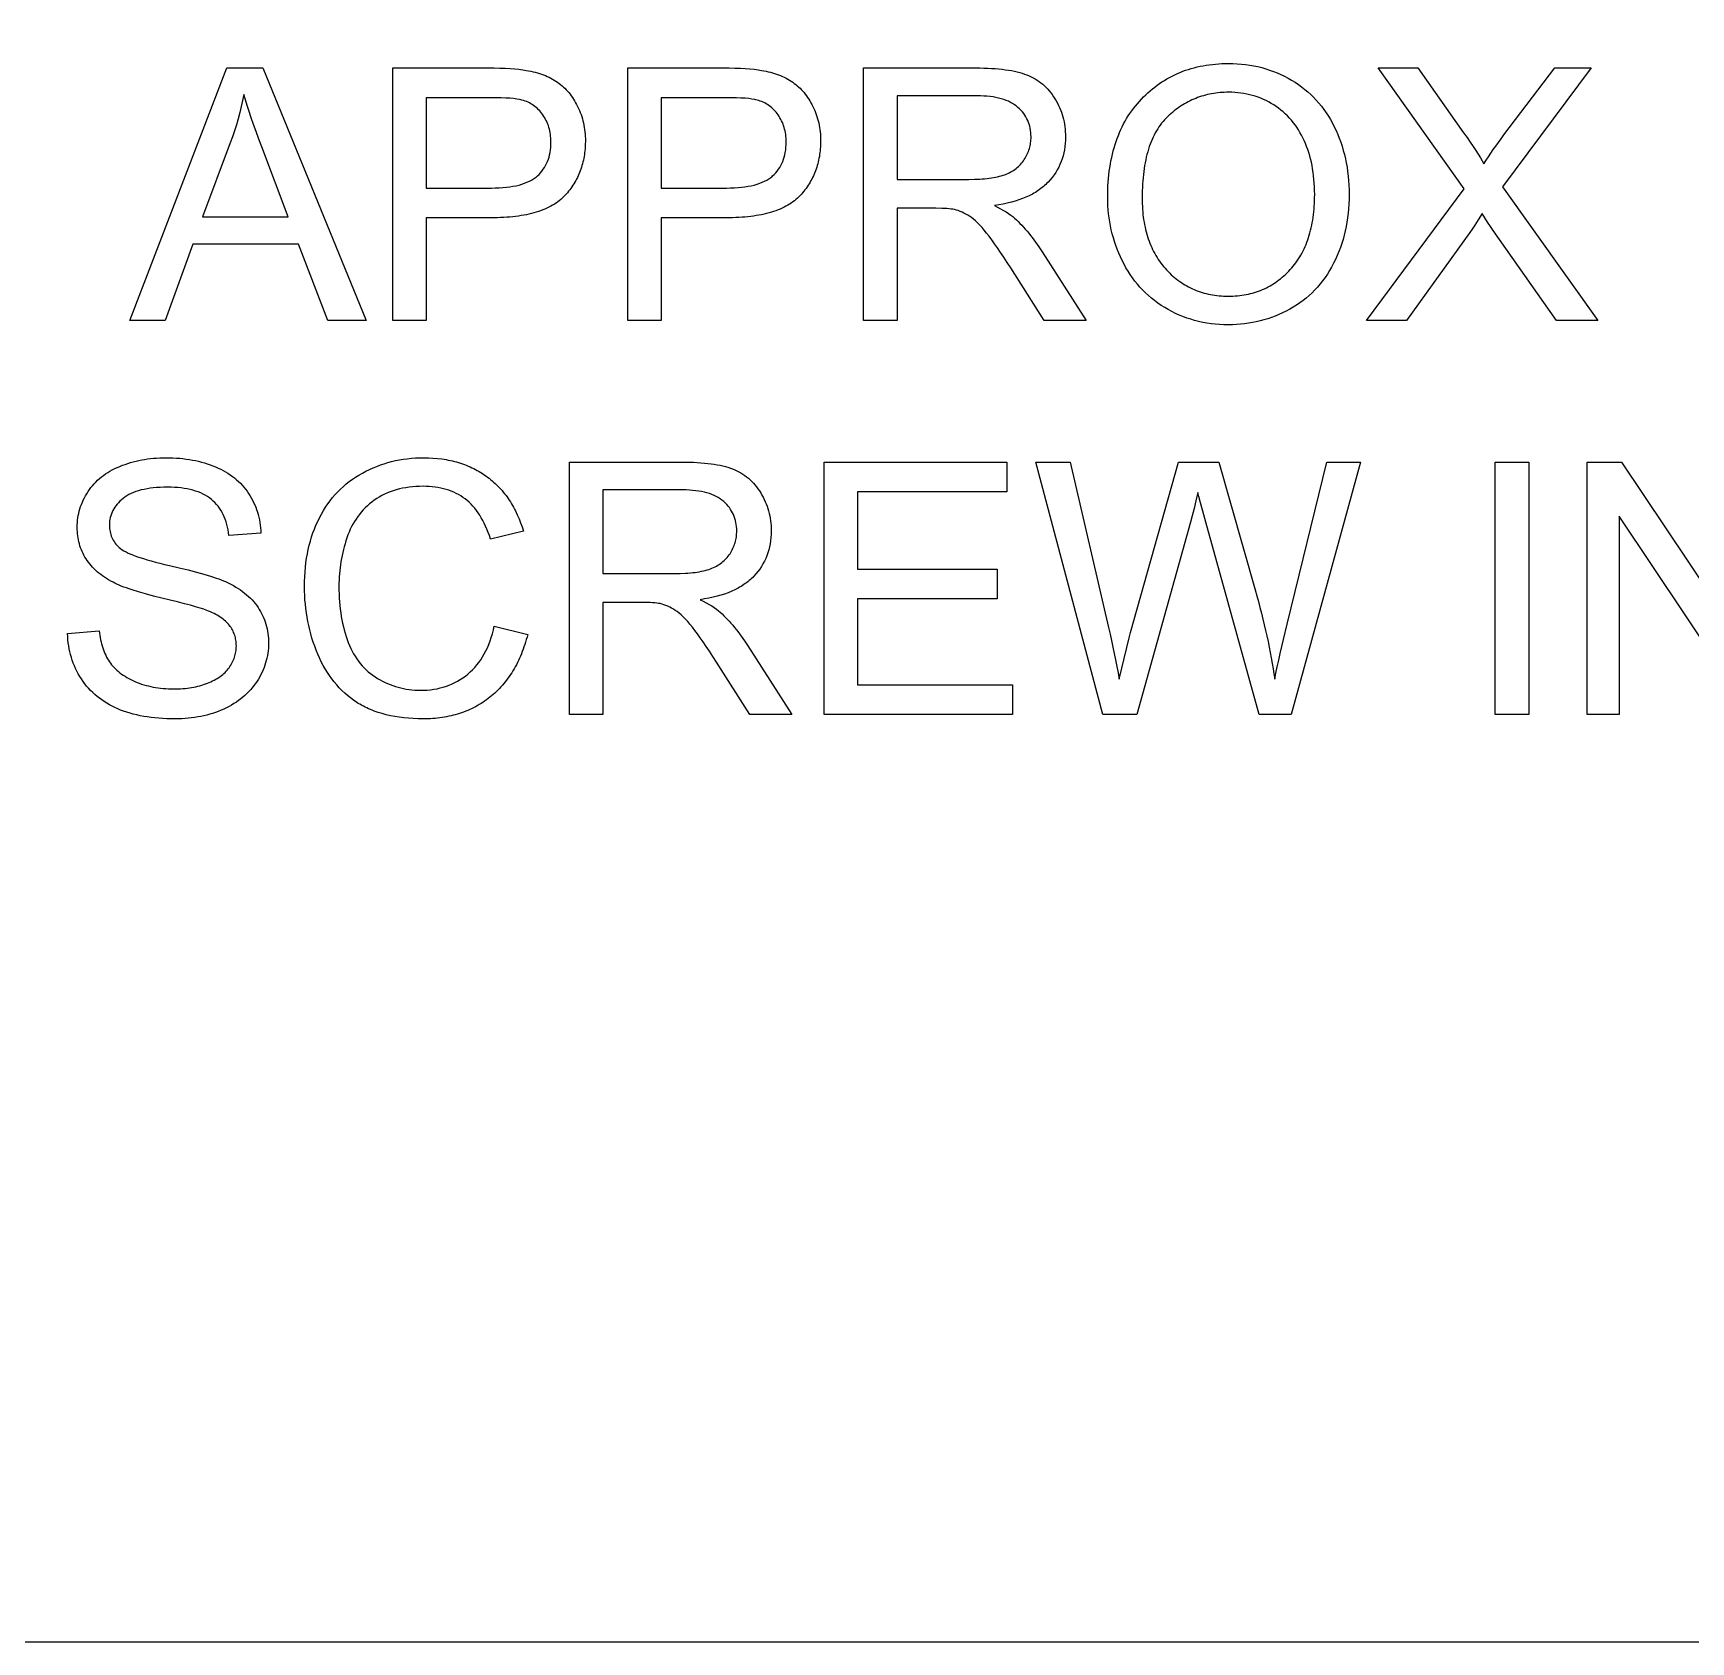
# Model space of a CAD drawing. Extents: x 0 to 4891, y -5350 to 5.
# Drawn here: x 660 to 1268, y -5350 to -4759 of the extents above; entities that cross this region are included whole.
import ezdxf

# ---------------------------------------------------------------- set-up
doc = ezdxf.new("R2010")
doc.units = 0
doc.layers.add('Default_Layer', color=1, linetype='CONTINUOUS')

msp = doc.modelspace()

# ---------------------------------------------------------------- linework, layer by layer
at = {"layer": 'Default_Layer'}
for points in [[(0, -5350.08), (3813.58, -5350.08), (3813.58, -3124.06), (0, -3124.06), (0, -5350.08)], [(695.16, -4864.93), (730.77, -4772.22), (743.98, -4772.22), (781.93, -4864.93), (767.95, -4864.93), (757.14, -4836.86), (718.37, -4836.86), (708.19, -4864.93), (695.16, -4864.93)], [(791.73, -4864.93), (791.73, -4772.22), (826.7, -4772.22), (828.94, -4772.24), (831.04, -4772.28), (833.01, -4772.35), (834.84, -4772.45), (836.54, -4772.57), (838.1, -4772.72), (839.52, -4772.9), (840.8, -4773.11), (841.65, -4773.26), (842.48, -4773.43), (843.29, -4773.61), (844.08, -4773.81), (844.86, -4774.02), (845.61, -4774.26), (846.36, -4774.5), (847.08, -4774.77), (847.79, -4775.05), (848.48, -4775.35), (849.15, -4775.66), (849.8, -4775.99), (850.44, -4776.34), (851.06, -4776.7), (851.66, -4777.08), (852.25, -4777.47), (852.82, -4777.88), (853.37, -4778.3), (853.92, -4778.75), (854.44, -4779.22), (854.96, -4779.7), (855.45, -4780.21), (855.94, -4780.74), (856.41, -4781.28), (856.86, -4781.85), (857.3, -4782.44), (857.73, -4783.05), (858.14, -4783.67), (858.54, -4784.32), (858.92, -4784.99), (859.29, -4785.68), (859.65, -4786.39), (859.99, -4787.11), (860.32, -4787.85), (860.62, -4788.59), (860.89, -4789.34), (861.15, -4790.1), (861.38, -4790.87), (861.59, -4791.64), (861.78, -4792.43), (861.95, -4793.22), (862.09, -4794.03), (862.22, -4794.84), (862.32, -4795.66), (862.39, -4796.49), (862.45, -4797.33), (862.48, -4798.18), (862.49, -4799.04), (862.46, -4800.5), (862.43, -4801.22), (862.38, -4801.94), (862.31, -4802.65), (862.23, -4803.35), (862.13, -4804.04), (862.02, -4804.73), (861.9, -4805.4), (861.76, -4806.08), (861.6, -4806.74), (861.44, -4807.4), (861.25, -4808.05), (861.05, -4808.7), (860.84, -4809.33), (860.61, -4809.96), (860.37, -4810.59), (860.11, -4811.2), (859.84, -4811.81), (859.55, -4812.41), (859.25, -4813.01), (858.94, -4813.59), (858.61, -4814.18), (858.26, -4814.75), (857.9, -4815.32), (857.53, -4815.87), (857.14, -4816.43), (856.73, -4816.97), (856.31, -4817.51), (855.88, -4818.04), (855.43, -4818.57), (854.97, -4819.08), (854.49, -4819.59), (853.98, -4820.07), (853.45, -4820.54), (852.9, -4821), (852.32, -4821.43), (851.72, -4821.86), (851.1, -4822.26), (850.45, -4822.65), (849.78, -4823.03), (849.08, -4823.39), (848.36, -4823.73), (847.62, -4824.06), (846.85, -4824.37), (846.06, -4824.66), (845.25, -4824.94), (844.41, -4825.2), (843.55, -4825.45), (842.66, -4825.68), (841.75, -4825.9), (840.82, -4826.1), (839.86, -4826.28), (838.88, -4826.45), (837.88, -4826.6), (836.85, -4826.73), (835.8, -4826.85), (834.72, -4826.96), (833.63, -4827.04), (832.5, -4827.12), (831.36, -4827.17), (830.19, -4827.21), (828.99, -4827.23), (827.78, -4827.24), (804, -4827.24), (804, -4864.93), (791.73, -4864.93)], [(878.11, -4864.93), (878.11, -4772.22), (913.09, -4772.22), (915.33, -4772.24), (917.43, -4772.28), (919.4, -4772.35), (921.23, -4772.45), (922.92, -4772.57), (924.48, -4772.72), (925.9, -4772.9), (927.19, -4773.11), (928.03, -4773.26), (928.86, -4773.43), (929.67, -4773.61), (930.47, -4773.81), (931.24, -4774.02), (932, -4774.26), (932.74, -4774.5), (933.47, -4774.77), (934.17, -4775.05), (934.86, -4775.35), (935.53, -4775.66), (936.19, -4775.99), (936.83, -4776.34), (937.45, -4776.7), (938.05, -4777.08), (938.64, -4777.47), (939.21, -4777.88), (939.76, -4778.3), (940.3, -4778.75), (940.83, -4779.22), (941.34, -4779.7), (941.84, -4780.21), (942.32, -4780.74), (942.79, -4781.28), (943.25, -4781.85), (943.69, -4782.44), (944.12, -4783.05), (944.53, -4783.67), (944.93, -4784.32), (945.31, -4784.99), (945.68, -4785.68), (946.03, -4786.39), (946.38, -4787.11), (946.7, -4787.85), (947, -4788.59), (947.28, -4789.34), (947.54, -4790.1), (947.77, -4790.87), (947.98, -4791.64), (948.17, -4792.43), (948.34, -4793.22), (948.48, -4794.03), (948.6, -4794.84), (948.7, -4795.66), (948.78, -4796.49), (948.84, -4797.33), (948.87, -4798.18), (948.88, -4799.04), (948.85, -4800.5), (948.81, -4801.22), (948.76, -4801.94), (948.7, -4802.65), (948.62, -4803.35), (948.52, -4804.04), (948.41, -4804.73), (948.28, -4805.4), (948.15, -4806.08), (947.99, -4806.74), (947.82, -4807.4), (947.64, -4808.05), (947.44, -4808.7), (947.23, -4809.33), (947, -4809.96), (946.76, -4810.59), (946.5, -4811.2), (946.23, -4811.81), (945.94, -4812.41), (945.64, -4813.01), (945.32, -4813.59), (944.99, -4814.18), (944.65, -4814.75), (944.29, -4815.32), (943.91, -4815.87), (943.52, -4816.43), (943.12, -4816.97), (942.7, -4817.51), (942.27, -4818.04), (941.82, -4818.57), (941.35, -4819.08), (940.87, -4819.59), (940.37, -4820.07), (939.84, -4820.54), (939.28, -4821), (938.71, -4821.43), (938.11, -4821.86), (937.48, -4822.26), (936.83, -4822.65), (936.16, -4823.03), (935.47, -4823.39), (934.75, -4823.73), (934, -4824.06), (933.24, -4824.37), (932.45, -4824.66), (931.63, -4824.94), (930.79, -4825.2), (929.93, -4825.45), (929.05, -4825.68), (928.14, -4825.9), (927.2, -4826.1), (926.25, -4826.28), (925.27, -4826.45), (924.26, -4826.6), (923.24, -4826.73), (922.18, -4826.85), (921.11, -4826.96), (920.01, -4827.04), (918.89, -4827.12), (917.74, -4827.17), (916.57, -4827.21), (915.38, -4827.23), (914.16, -4827.24), (890.38, -4827.24), (890.38, -4864.93), (878.11, -4864.93)], [(964.69, -4864.93), (964.69, -4772.22), (1005.8, -4772.22), (1007.32, -4772.23), (1008.8, -4772.26), (1010.24, -4772.31), (1011.62, -4772.38), (1012.96, -4772.47), (1014.26, -4772.58), (1015.5, -4772.71), (1016.71, -4772.86), (1017.86, -4773.02), (1018.97, -4773.21), (1020.03, -4773.42), (1021.05, -4773.65), (1022.01, -4773.89), (1022.94, -4774.16), (1023.81, -4774.45), (1024.64, -4774.75), (1025.44, -4775.08), (1026.21, -4775.43), (1026.97, -4775.81), (1027.71, -4776.23), (1028.42, -4776.67), (1029.12, -4777.15), (1029.79, -4777.65), (1030.44, -4778.18), (1031.08, -4778.75), (1031.69, -4779.34), (1032.29, -4779.97), (1032.86, -4780.62), (1033.41, -4781.31), (1033.95, -4782.02), (1034.46, -4782.77), (1034.95, -4783.54), (1035.42, -4784.34), (1035.85, -4785.15), (1036.26, -4785.96), (1036.64, -4786.79), (1036.98, -4787.63), (1037.3, -4788.47), (1037.59, -4789.33), (1037.84, -4790.2), (1038.07, -4791.08), (1038.27, -4791.97), (1038.43, -4792.87), (1038.57, -4793.78), (1038.67, -4794.7), (1038.75, -4795.63), (1038.79, -4796.57), (1038.81, -4797.52), (1038.78, -4798.74), (1038.71, -4799.94), (1038.58, -4801.11), (1038.41, -4802.26), (1038.18, -4803.38), (1037.91, -4804.48), (1037.59, -4805.56), (1037.21, -4806.61), (1036.79, -4807.64), (1036.31, -4808.64), (1035.79, -4809.62), (1035.21, -4810.57), (1034.59, -4811.51), (1033.92, -4812.41), (1033.19, -4813.29), (1032.42, -4814.15), (1032.01, -4814.57), (1031.59, -4814.98), (1031.16, -4815.38), (1030.71, -4815.77), (1030.25, -4816.15), (1029.78, -4816.52), (1029.29, -4816.88), (1028.79, -4817.23), (1028.28, -4817.57), (1027.75, -4817.9), (1027.21, -4818.22), (1026.65, -4818.53), (1025.5, -4819.13), (1024.29, -4819.69), (1023.03, -4820.2), (1021.72, -4820.68), (1020.35, -4821.12), (1018.93, -4821.53), (1017.45, -4821.89), (1015.92, -4822.22), (1014.33, -4822.5), (1012.69, -4822.75), (1013.87, -4823.34), (1014.98, -4823.92), (1016.01, -4824.5), (1016.97, -4825.08), (1017.86, -4825.65), (1018.68, -4826.23), (1019.42, -4826.8), (1020.09, -4827.37), (1020.76, -4828), (1021.42, -4828.64), (1022.08, -4829.31), (1022.74, -4829.99), (1023.39, -4830.69), (1024.04, -4831.42), (1024.68, -4832.16), (1025.32, -4832.92), (1025.96, -4833.7), (1026.59, -4834.5), (1027.21, -4835.32), (1027.83, -4836.16), (1029.06, -4837.89), (1030.27, -4839.7), (1046.4, -4864.93), (1030.97, -4864.93), (1018.7, -4845.65), (1017.38, -4843.62), (1016.13, -4841.72), (1014.93, -4839.94), (1013.8, -4838.28), (1012.72, -4836.74), (1011.7, -4835.33), (1010.74, -4834.04), (1009.84, -4832.87), (1008.99, -4831.81), (1008.15, -4830.82), (1007.33, -4829.92), (1006.54, -4829.11), (1005.77, -4828.37), (1005.02, -4827.72), (1004.29, -4827.16), (1003.58, -4826.67), (1002.9, -4826.25), (1002.22, -4825.86), (1001.53, -4825.5), (1000.83, -4825.17), (1000.13, -4824.88), (999.43, -4824.62), (998.73, -4824.4), (998.02, -4824.21), (997.45, -4824.1), (996.81, -4824.01), (996.08, -4823.94), (995.27, -4823.88), (994.37, -4823.83), (993.39, -4823.79), (991.19, -4823.76), (976.96, -4823.76), (976.96, -4864.93), (964.69, -4864.93)], [(1054.3, -4819.78), (1054.31, -4818.35), (1054.35, -4816.93), (1054.41, -4815.54), (1054.5, -4814.17), (1054.6, -4812.81), (1054.74, -4811.48), (1054.89, -4810.16), (1055.08, -4808.87), (1055.28, -4807.59), (1055.51, -4806.34), (1055.77, -4805.1), (1056.04, -4803.88), (1056.35, -4802.69), (1056.67, -4801.51), (1057.03, -4800.35), (1057.4, -4799.21), (1057.8, -4798.09), (1058.22, -4796.99), (1058.67, -4795.91), (1059.14, -4794.85), (1059.64, -4793.81), (1060.16, -4792.79), (1060.7, -4791.79), (1061.27, -4790.81), (1061.87, -4789.85), (1062.48, -4788.91), (1063.13, -4787.99), (1063.79, -4787.08), (1064.48, -4786.2), (1065.2, -4785.34), (1065.93, -4784.49), (1066.7, -4783.67), (1067.48, -4782.86), (1068.27, -4782.08), (1069.08, -4781.33), (1069.91, -4780.6), (1070.75, -4779.9), (1071.6, -4779.22), (1072.46, -4778.57), (1073.34, -4777.94), (1074.24, -4777.34), (1075.15, -4776.77), (1076.07, -4776.22), (1077.01, -4775.69), (1077.96, -4775.19), (1078.92, -4774.72), (1079.9, -4774.27), (1080.89, -4773.85), (1081.9, -4773.46), (1082.92, -4773.09), (1083.96, -4772.74), (1085.01, -4772.42), (1086.07, -4772.13), (1087.15, -4771.86), (1088.24, -4771.61), (1089.34, -4771.4), (1090.46, -4771.21), (1091.6, -4771.04), (1092.75, -4770.9), (1093.91, -4770.78), (1095.08, -4770.69), (1096.27, -4770.63), (1097.48, -4770.59), (1098.7, -4770.58), (1100.29, -4770.6), (1101.87, -4770.68), (1103.42, -4770.8), (1104.96, -4770.96), (1106.47, -4771.18), (1107.97, -4771.44), (1109.44, -4771.75), (1110.9, -4772.11), (1112.34, -4772.52), (1113.76, -4772.98), (1115.15, -4773.48), (1116.53, -4774.03), (1117.89, -4774.63), (1119.23, -4775.28), (1120.54, -4775.97), (1121.84, -4776.71), (1123.11, -4777.5), (1124.34, -4778.32), (1125.53, -4779.19), (1126.69, -4780.09), (1127.8, -4781.02), (1128.88, -4782), (1129.92, -4783.01), (1130.92, -4784.07), (1131.88, -4785.16), (1132.8, -4786.28), (1133.68, -4787.45), (1134.53, -4788.65), (1135.34, -4789.9), (1136.1, -4791.18), (1136.83, -4792.5), (1137.53, -4793.85), (1138.18, -4795.23), (1138.8, -4796.63), (1139.37, -4798.06), (1139.9, -4799.51), (1140.39, -4800.98), (1140.84, -4802.48), (1141.24, -4803.99), (1141.6, -4805.54), (1141.92, -4807.1), (1142.2, -4808.69), (1142.43, -4810.3), (1142.62, -4811.93), (1142.77, -4813.59), (1142.88, -4815.27), (1142.94, -4816.98), (1142.96, -4818.71), (1142.94, -4820.46), (1142.88, -4822.18), (1142.76, -4823.89), (1142.61, -4825.57), (1142.41, -4827.23), (1142.16, -4828.86), (1141.87, -4830.48), (1141.54, -4832.06), (1141.16, -4833.63), (1140.74, -4835.17), (1140.27, -4836.69), (1139.76, -4838.19), (1139.21, -4839.66), (1138.61, -4841.11), (1137.96, -4842.54), (1137.27, -4843.94), (1136.54, -4845.31), (1135.78, -4846.64), (1134.97, -4847.92), (1134.13, -4849.17), (1133.25, -4850.37), (1132.34, -4851.53), (1131.38, -4852.65), (1130.4, -4853.72), (1129.37, -4854.76), (1128.31, -4855.75), (1127.2, -4856.7), (1126.07, -4857.61), (1124.89, -4858.48), (1123.68, -4859.3), (1122.43, -4860.08), (1121.15, -4860.82), (1119.84, -4861.51), (1118.51, -4862.16), (1117.18, -4862.76), (1115.83, -4863.31), (1114.46, -4863.82), (1113.09, -4864.29), (1111.7, -4864.71), (1110.3, -4865.09), (1108.89, -4865.43), (1107.46, -4865.71), (1106.02, -4865.96), (1104.57, -4866.16), (1103.1, -4866.31), (1101.63, -4866.43), (1100.14, -4866.49), (1098.63, -4866.51), (1097.01, -4866.49), (1095.4, -4866.42), (1093.82, -4866.29), (1092.26, -4866.12), (1090.72, -4865.9), (1089.21, -4865.63), (1087.71, -4865.3), (1086.24, -4864.93), (1084.79, -4864.51), (1083.36, -4864.04), (1081.95, -4863.53), (1080.56, -4862.96), (1079.2, -4862.34), (1077.85, -4861.67), (1076.53, -4860.96), (1075.23, -4860.19), (1073.96, -4859.38), (1072.73, -4858.54), (1071.54, -4857.66), (1070.39, -4856.74), (1069.28, -4855.79), (1068.21, -4854.8), (1067.17, -4853.77), (1066.17, -4852.71), (1065.22, -4851.62), (1064.3, -4850.48), (1063.42, -4849.31), (1062.58, -4848.11), (1061.78, -4846.87), (1061.02, -4845.59), (1060.3, -4844.28), (1059.61, -4842.93), (1058.97, -4841.55), (1058.37, -4840.17), (1057.81, -4838.78), (1057.29, -4837.38), (1056.81, -4835.96), (1056.38, -4834.54), (1055.98, -4833.11), (1055.63, -4831.67), (1055.32, -4830.22), (1055.05, -4828.76), (1054.82, -4827.29), (1054.63, -4825.8), (1054.49, -4824.31), (1054.38, -4822.81), (1054.32, -4821.3), (1054.3, -4819.78)], [(1149.35, -4864.93), (1185.21, -4816.62), (1153.59, -4772.22), (1168.2, -4772.22), (1185.02, -4796), (1186.28, -4797.8), (1187.45, -4799.49), (1188.53, -4801.07), (1189.51, -4802.55), (1190.39, -4803.92), (1191.18, -4805.18), (1191.88, -4806.34), (1192.48, -4807.39), (1193.27, -4806.11), (1194.1, -4804.83), (1194.97, -4803.53), (1195.86, -4802.22), (1196.8, -4800.89), (1197.77, -4799.55), (1198.78, -4798.19), (1199.82, -4796.82), (1218.47, -4772.22), (1231.82, -4772.22), (1199.25, -4815.92), (1234.35, -4864.93), (1219.17, -4864.93), (1195.83, -4831.86), (1194.84, -4830.4), (1193.84, -4828.89), (1192.82, -4827.31), (1191.79, -4825.66), (1190.35, -4827.99), (1189.13, -4829.93), (1188.13, -4831.47), (1187.36, -4832.62), (1164.09, -4864.93), (1149.35, -4864.93)], [(721.91, -4826.86), (753.34, -4826.86), (743.67, -4801.19), (742.59, -4798.33), (741.59, -4795.6), (740.67, -4793), (739.81, -4790.53), (739.02, -4788.19), (738.31, -4785.99), (737.66, -4783.91), (737.09, -4781.96), (736.62, -4784.19), (736.11, -4786.41), (735.56, -4788.63), (734.95, -4790.85), (734.31, -4793.06), (733.61, -4795.27), (732.88, -4797.47), (732.09, -4799.67), (721.91, -4826.86)], [(804, -4816.3), (827.97, -4816.3), (829.42, -4816.28), (830.83, -4816.23), (832.18, -4816.15), (833.48, -4816.03), (834.72, -4815.87), (835.91, -4815.68), (837.05, -4815.45), (838.13, -4815.2), (839.16, -4814.9), (840.13, -4814.57), (841.05, -4814.21), (841.92, -4813.81), (842.73, -4813.38), (843.49, -4812.91), (844.2, -4812.41), (844.53, -4812.15), (844.85, -4811.88), (845.46, -4811.31), (846.02, -4810.71), (846.55, -4810.09), (847.04, -4809.44), (847.48, -4808.76), (847.89, -4808.05), (848.27, -4807.31), (848.6, -4806.55), (848.89, -4805.75), (849.14, -4804.93), (849.36, -4804.08), (849.53, -4803.21), (849.67, -4802.3), (849.77, -4801.37), (849.83, -4800.41), (849.85, -4799.42), (849.83, -4798.7), (849.8, -4797.99), (849.74, -4797.3), (849.66, -4796.61), (849.56, -4795.95), (849.43, -4795.29), (849.28, -4794.65), (849.1, -4794.03), (848.91, -4793.41), (848.69, -4792.81), (848.44, -4792.22), (848.17, -4791.65), (847.88, -4791.09), (847.57, -4790.54), (847.23, -4790.01), (846.87, -4789.49), (846.5, -4788.98), (846.12, -4788.49), (845.72, -4788.02), (845.3, -4787.58), (844.87, -4787.16), (844.43, -4786.76), (843.97, -4786.38), (843.49, -4786.03), (843, -4785.69), (842.5, -4785.38), (841.98, -4785.09), (841.44, -4784.83), (840.89, -4784.58), (840.33, -4784.36), (839.75, -4784.16), (839.16, -4783.99), (838.75, -4783.89), (838.3, -4783.79), (837.28, -4783.63), (836.1, -4783.49), (834.75, -4783.37), (833.23, -4783.28), (831.56, -4783.22), (829.72, -4783.18), (827.71, -4783.16), (804, -4783.16), (804, -4816.3)], [(890.38, -4816.3), (914.35, -4816.3), (915.81, -4816.28), (917.22, -4816.23), (918.57, -4816.15), (919.86, -4816.03), (921.11, -4815.87), (922.3, -4815.68), (923.43, -4815.45), (924.52, -4815.2), (925.55, -4814.9), (926.52, -4814.57), (927.44, -4814.21), (928.31, -4813.81), (929.12, -4813.38), (929.88, -4812.91), (930.58, -4812.41), (930.92, -4812.15), (931.24, -4811.88), (931.84, -4811.31), (932.41, -4810.71), (932.93, -4810.09), (933.42, -4809.44), (933.87, -4808.76), (934.28, -4808.05), (934.65, -4807.31), (934.98, -4806.55), (935.28, -4805.75), (935.53, -4804.93), (935.74, -4804.08), (935.92, -4803.21), (936.06, -4802.3), (936.15, -4801.37), (936.21, -4800.41), (936.23, -4799.42), (936.22, -4798.7), (936.19, -4797.99), (936.13, -4797.3), (936.05, -4796.61), (935.94, -4795.95), (935.81, -4795.29), (935.66, -4794.65), (935.49, -4794.03), (935.29, -4793.41), (935.07, -4792.81), (934.83, -4792.22), (934.56, -4791.65), (934.27, -4791.09), (933.96, -4790.54), (933.62, -4790.01), (933.26, -4789.49), (932.89, -4788.98), (932.5, -4788.49), (932.1, -4788.02), (931.69, -4787.58), (931.26, -4787.16), (930.81, -4786.76), (930.35, -4786.38), (929.88, -4786.03), (929.39, -4785.69), (928.88, -4785.38), (928.36, -4785.09), (927.83, -4784.83), (927.28, -4784.58), (926.72, -4784.36), (926.14, -4784.16), (925.54, -4783.99), (925.14, -4783.89), (924.69, -4783.79), (923.67, -4783.63), (922.48, -4783.49), (921.13, -4783.37), (919.62, -4783.28), (917.94, -4783.22), (916.1, -4783.18), (914.1, -4783.16), (890.38, -4783.16), (890.38, -4816.3)], [(976.96, -4813.14), (1003.33, -4813.14), (1005.38, -4813.11), (1007.31, -4813.03), (1008.23, -4812.97), (1009.12, -4812.9), (1009.99, -4812.81), (1010.82, -4812.71), (1011.63, -4812.6), (1012.41, -4812.47), (1013.16, -4812.33), (1013.88, -4812.18), (1014.58, -4812.01), (1015.24, -4811.83), (1015.88, -4811.64), (1016.48, -4811.43), (1017.07, -4811.2), (1017.63, -4810.96), (1018.18, -4810.7), (1018.71, -4810.42), (1019.23, -4810.13), (1019.72, -4809.82), (1020.2, -4809.5), (1020.66, -4809.16), (1021.1, -4808.8), (1021.52, -4808.43), (1021.93, -4808.04), (1022.32, -4807.64), (1022.69, -4807.22), (1023.04, -4806.78), (1023.38, -4806.33), (1023.69, -4805.87), (1023.99, -4805.38), (1024.27, -4804.89), (1024.53, -4804.4), (1024.77, -4803.9), (1024.99, -4803.39), (1025.2, -4802.89), (1025.38, -4802.37), (1025.54, -4801.85), (1025.69, -4801.33), (1025.81, -4800.8), (1025.92, -4800.26), (1026.01, -4799.73), (1026.07, -4799.18), (1026.12, -4798.63), (1026.15, -4798.08), (1026.16, -4797.52), (1026.14, -4796.71), (1026.08, -4795.91), (1025.99, -4795.14), (1025.86, -4794.38), (1025.69, -4793.64), (1025.48, -4792.92), (1025.24, -4792.21), (1024.96, -4791.53), (1024.64, -4790.86), (1024.28, -4790.21), (1023.89, -4789.58), (1023.46, -4788.97), (1022.99, -4788.38), (1022.48, -4787.8), (1021.94, -4787.24), (1021.35, -4786.71), (1020.74, -4786.19), (1020.08, -4785.71), (1019.38, -4785.27), (1018.63, -4784.85), (1017.85, -4784.47), (1017.01, -4784.12), (1016.14, -4783.81), (1015.22, -4783.53), (1014.26, -4783.28), (1013.25, -4783.06), (1012.2, -4782.88), (1011.11, -4782.73), (1009.97, -4782.62), (1008.79, -4782.53), (1007.57, -4782.49), (1006.3, -4782.47), (976.96, -4782.47), (976.96, -4813.14)], [(1066.95, -4819.97), (1066.96, -4821.01), (1066.98, -4822.04), (1067.03, -4823.05), (1067.09, -4824.05), (1067.17, -4825.03), (1067.27, -4826.01), (1067.38, -4826.96), (1067.51, -4827.91), (1067.66, -4828.84), (1067.83, -4829.75), (1068.01, -4830.65), (1068.21, -4831.54), (1068.43, -4832.42), (1068.67, -4833.28), (1068.92, -4834.12), (1069.19, -4834.96), (1069.48, -4835.78), (1069.79, -4836.58), (1070.12, -4837.37), (1070.46, -4838.15), (1070.82, -4838.92), (1071.19, -4839.67), (1071.59, -4840.4), (1072, -4841.12), (1072.43, -4841.83), (1072.88, -4842.53), (1073.34, -4843.21), (1073.82, -4843.87), (1074.32, -4844.53), (1074.84, -4845.17), (1075.38, -4845.79), (1075.93, -4846.4), (1076.5, -4847), (1077.08, -4847.57), (1077.67, -4848.12), (1078.26, -4848.66), (1078.87, -4849.17), (1079.48, -4849.67), (1080.1, -4850.15), (1080.74, -4850.61), (1081.38, -4851.05), (1082.03, -4851.47), (1082.68, -4851.88), (1083.35, -4852.26), (1084.03, -4852.63), (1084.71, -4852.98), (1085.41, -4853.3), (1086.11, -4853.61), (1086.82, -4853.9), (1087.54, -4854.18), (1088.27, -4854.43), (1089.01, -4854.67), (1089.76, -4854.88), (1090.52, -4855.08), (1091.28, -4855.26), (1092.06, -4855.42), (1092.84, -4855.56), (1093.63, -4855.68), (1094.43, -4855.78), (1095.24, -4855.87), (1096.06, -4855.93), (1096.89, -4855.98), (1097.72, -4856.01), (1098.57, -4856.02), (1099.43, -4856.01), (1100.28, -4855.98), (1101.12, -4855.93), (1101.95, -4855.86), (1102.78, -4855.78), (1103.59, -4855.67), (1104.39, -4855.55), (1105.19, -4855.41), (1105.97, -4855.25), (1106.74, -4855.07), (1107.51, -4854.87), (1108.26, -4854.65), (1109.01, -4854.41), (1109.74, -4854.15), (1110.47, -4853.88), (1111.19, -4853.58), (1111.89, -4853.27), (1112.59, -4852.94), (1113.28, -4852.58), (1113.95, -4852.21), (1114.62, -4851.82), (1115.28, -4851.41), (1115.93, -4850.99), (1116.57, -4850.54), (1117.2, -4850.07), (1117.82, -4849.59), (1118.43, -4849.08), (1119.03, -4848.56), (1119.62, -4848.02), (1120.2, -4847.46), (1120.77, -4846.88), (1121.34, -4846.28), (1121.89, -4845.66), (1122.42, -4845.03), (1122.94, -4844.38), (1123.44, -4843.72), (1123.92, -4843.04), (1124.39, -4842.34), (1124.84, -4841.63), (1125.26, -4840.9), (1125.68, -4840.15), (1126.07, -4839.39), (1126.45, -4838.62), (1126.81, -4837.83), (1127.15, -4837.02), (1127.47, -4836.19), (1127.78, -4835.36), (1128.07, -4834.5), (1128.34, -4833.63), (1128.6, -4832.74), (1128.83, -4831.84), (1129.05, -4830.92), (1129.25, -4829.98), (1129.44, -4829.03), (1129.61, -4828.06), (1129.75, -4827.08), (1129.89, -4826.08), (1130, -4825.07), (1130.1, -4824.04), (1130.18, -4822.99), (1130.24, -4821.93), (1130.28, -4820.85), (1130.31, -4819.75), (1130.32, -4818.64), (1130.3, -4817.24), (1130.26, -4815.86), (1130.18, -4814.5), (1130.07, -4813.16), (1129.94, -4811.85), (1129.77, -4810.56), (1129.58, -4809.29), (1129.35, -4808.05), (1129.1, -4806.83), (1128.81, -4805.63), (1128.49, -4804.45), (1128.15, -4803.3), (1127.77, -4802.17), (1127.36, -4801.06), (1126.93, -4799.97), (1126.46, -4798.91), (1125.97, -4797.87), (1125.45, -4796.85), (1124.91, -4795.87), (1124.34, -4794.92), (1123.73, -4793.99), (1123.11, -4793.1), (1122.45, -4792.23), (1121.76, -4791.4), (1121.05, -4790.6), (1120.31, -4789.83), (1119.54, -4789.08), (1118.74, -4788.37), (1117.91, -4787.69), (1117.06, -4787.03), (1116.18, -4786.41), (1115.26, -4785.82), (1114.34, -4785.25), (1113.4, -4784.72), (1112.45, -4784.23), (1111.48, -4783.77), (1110.5, -4783.35), (1109.51, -4782.97), (1108.5, -4782.62), (1107.47, -4782.31), (1106.43, -4782.04), (1105.38, -4781.8), (1104.31, -4781.6), (1103.23, -4781.43), (1102.13, -4781.31), (1101.02, -4781.21), (1099.9, -4781.16), (1098.76, -4781.14), (1097.95, -4781.15), (1097.14, -4781.18), (1096.35, -4781.22), (1095.56, -4781.28), (1094.78, -4781.36), (1094, -4781.46), (1093.23, -4781.57), (1092.47, -4781.7), (1091.72, -4781.85), (1090.97, -4782.02), (1090.23, -4782.2), (1089.5, -4782.4), (1088.77, -4782.62), (1088.05, -4782.86), (1087.34, -4783.11), (1086.63, -4783.39), (1085.93, -4783.67), (1085.24, -4783.98), (1084.56, -4784.31), (1083.88, -4784.65), (1083.21, -4785.01), (1082.55, -4785.39), (1081.89, -4785.78), (1081.25, -4786.19), (1080.6, -4786.62), (1079.97, -4787.07), (1079.34, -4787.53), (1078.72, -4788.02), (1078.11, -4788.52), (1077.5, -4789.03), (1076.9, -4789.57), (1076.31, -4790.12), (1075.73, -4790.69), (1075.18, -4791.28), (1074.64, -4791.9), (1074.12, -4792.54), (1073.61, -4793.2), (1073.13, -4793.89), (1072.66, -4794.6), (1072.21, -4795.33), (1071.78, -4796.09), (1071.37, -4796.87), (1070.98, -4797.67), (1070.61, -4798.5), (1070.25, -4799.35), (1069.91, -4800.22), (1069.59, -4801.12), (1069.29, -4802.04), (1069.01, -4802.99), (1068.74, -4803.95), (1068.49, -4804.95), (1068.27, -4805.96), (1068.06, -4807), (1067.86, -4808.06), (1067.69, -4809.15), (1067.53, -4810.25), (1067.4, -4811.39), (1067.28, -4812.54), (1067.18, -4813.72), (1067.1, -4814.92), (1067.03, -4816.15), (1066.99, -4817.4), (1066.96, -4818.67), (1066.95, -4819.97)], [(672.33, -4979.84), (683.9, -4978.83), (684.02, -4979.69), (684.14, -4980.53), (684.29, -4981.35), (684.45, -4982.15), (684.63, -4982.94), (684.82, -4983.7), (685.04, -4984.44), (685.26, -4985.17), (685.51, -4985.87), (685.77, -4986.56), (686.05, -4987.23), (686.35, -4987.88), (686.66, -4988.51), (686.99, -4989.11), (687.34, -4989.7), (687.7, -4990.28), (688.09, -4990.82), (688.51, -4991.36), (688.95, -4991.88), (689.42, -4992.39), (689.92, -4992.88), (690.44, -4993.36), (690.98, -4993.83), (691.56, -4994.29), (692.15, -4994.74), (692.78, -4995.17), (693.43, -4995.59), (694.1, -4995.99), (694.8, -4996.38), (695.53, -4996.76), (696.28, -4997.13), (697.06, -4997.48), (697.85, -4997.81), (698.66, -4998.12), (699.49, -4998.41), (700.32, -4998.67), (701.17, -4998.92), (702.02, -4999.14), (702.89, -4999.34), (703.78, -4999.52), (704.67, -4999.68), (705.58, -4999.82), (706.5, -4999.94), (707.43, -5000.03), (708.38, -5000.11), (709.34, -5000.16), (710.31, -5000.19), (711.29, -5000.2), (712.16, -5000.2), (713.02, -5000.17), (713.86, -5000.13), (714.69, -5000.07), (715.51, -5000), (716.32, -4999.91), (717.11, -4999.8), (717.9, -4999.68), (718.66, -4999.54), (719.42, -4999.39), (720.16, -4999.22), (720.89, -4999.03), (721.61, -4998.83), (722.31, -4998.61), (723, -4998.37), (723.68, -4998.12), (724.34, -4997.85), (724.98, -4997.57), (725.6, -4997.28), (726.2, -4996.98), (726.77, -4996.66), (727.32, -4996.34), (727.85, -4996), (728.36, -4995.65), (728.85, -4995.29), (729.31, -4994.92), (729.76, -4994.53), (730.18, -4994.13), (730.58, -4993.72), (730.96, -4993.3), (731.32, -4992.87), (731.65, -4992.43), (731.97, -4991.96), (732.27, -4991.5), (732.55, -4991.03), (732.81, -4990.55), (733.05, -4990.07), (733.27, -4989.59), (733.47, -4989.1), (733.64, -4988.6), (733.8, -4988.1), (733.93, -4987.59), (734.05, -4987.08), (734.14, -4986.57), (734.21, -4986.05), (734.27, -4985.52), (734.3, -4984.99), (734.31, -4984.46), (734.3, -4983.92), (734.27, -4983.38), (734.22, -4982.86), (734.15, -4982.35), (734.06, -4981.84), (733.95, -4981.34), (733.82, -4980.86), (733.67, -4980.38), (733.51, -4979.91), (733.32, -4979.45), (733.11, -4979), (732.88, -4978.55), (732.64, -4978.12), (732.37, -4977.69), (732.08, -4977.28), (731.78, -4976.87), (731.45, -4976.46), (731.09, -4976.06), (730.71, -4975.67), (730.31, -4975.29), (729.87, -4974.92), (729.42, -4974.55), (728.93, -4974.2), (728.43, -4973.85), (727.89, -4973.51), (727.33, -4973.18), (726.74, -4972.86), (726.13, -4972.54), (725.5, -4972.23), (724.83, -4971.94), (724.14, -4971.65), (723.43, -4971.37), (722.36, -4970.98), (721, -4970.54), (719.36, -4970.05), (717.44, -4969.52), (715.23, -4968.93), (712.75, -4968.3), (709.98, -4967.61), (706.92, -4966.88), (703.85, -4966.11), (701.01, -4965.35), (698.42, -4964.61), (696.06, -4963.87), (694.97, -4963.51), (693.94, -4963.15), (692.98, -4962.8), (692.07, -4962.44), (691.22, -4962.09), (690.43, -4961.74), (689.7, -4961.4), (689.03, -4961.06), (688.21, -4960.62), (687.42, -4960.16), (686.65, -4959.7), (685.92, -4959.22), (685.2, -4958.72), (684.52, -4958.22), (683.86, -4957.7), (683.22, -4957.17), (682.62, -4956.63), (682.04, -4956.07), (681.48, -4955.5), (680.95, -4954.92), (680.45, -4954.32), (679.97, -4953.71), (679.52, -4953.09), (679.1, -4952.46), (678.71, -4951.81), (678.34, -4951.14), (678, -4950.47), (677.69, -4949.79), (677.4, -4949.1), (677.13, -4948.4), (676.89, -4947.69), (676.68, -4946.97), (676.49, -4946.24), (676.33, -4945.51), (676.19, -4944.76), (676.07, -4944), (675.99, -4943.24), (675.92, -4942.46), (675.89, -4941.68), (675.87, -4940.89), (675.89, -4940.01), (675.93, -4939.14), (676.01, -4938.29), (676.12, -4937.43), (676.26, -4936.59), (676.43, -4935.75), (676.64, -4934.92), (676.87, -4934.1), (677.13, -4933.29), (677.43, -4932.48), (677.76, -4931.68), (678.11, -4930.89), (678.5, -4930.1), (678.92, -4929.33), (679.37, -4928.56), (679.86, -4927.79), (680.37, -4927.04), (680.91, -4926.31), (681.48, -4925.6), (682.08, -4924.91), (682.71, -4924.25), (683.36, -4923.61), (684.04, -4923), (684.76, -4922.4), (685.5, -4921.83), (686.27, -4921.29), (687.07, -4920.76), (687.9, -4920.26), (688.75, -4919.79), (689.64, -4919.33), (690.55, -4918.9), (691.49, -4918.5), (692.46, -4918.12), (693.43, -4917.76), (694.42, -4917.42), (695.43, -4917.11), (696.44, -4916.83), (697.47, -4916.57), (698.52, -4916.34), (699.57, -4916.13), (700.64, -4915.94), (701.73, -4915.78), (702.82, -4915.64), (703.93, -4915.53), (705.05, -4915.45), (706.19, -4915.39), (707.34, -4915.35), (708.5, -4915.34), (709.78, -4915.35), (711.04, -4915.39), (712.28, -4915.45), (713.5, -4915.55), (714.71, -4915.66), (715.89, -4915.81), (717.05, -4915.98), (718.2, -4916.17), (719.32, -4916.4), (720.43, -4916.65), (721.51, -4916.92), (722.58, -4917.22), (723.63, -4917.55), (724.66, -4917.9), (725.66, -4918.28), (726.65, -4918.69), (727.63, -4919.11), (728.57, -4919.56), (729.49, -4920.03), (730.38, -4920.53), (731.24, -4921.05), (732.07, -4921.6), (732.87, -4922.17), (733.64, -4922.77), (734.39, -4923.39), (735.1, -4924.03), (735.79, -4924.7), (736.45, -4925.4), (737.08, -4926.12), (737.68, -4926.86), (738.25, -4927.63), (738.8, -4928.43), (739.31, -4929.24), (739.79, -4930.07), (740.25, -4930.91), (740.67, -4931.76), (741.06, -4932.63), (741.42, -4933.5), (741.75, -4934.4), (742.05, -4935.3), (742.32, -4936.22), (742.56, -4937.16), (742.77, -4938.1), (742.95, -4939.06), (743.09, -4940.04), (743.21, -4941.02), (743.3, -4942.02), (743.35, -4943.04), (731.59, -4943.92), (731.45, -4942.84), (731.28, -4941.79), (731.07, -4940.78), (730.83, -4939.79), (730.55, -4938.85), (730.24, -4937.93), (729.89, -4937.05), (729.5, -4936.21), (729.08, -4935.39), (728.62, -4934.61), (728.13, -4933.87), (727.6, -4933.15), (727.04, -4932.48), (726.44, -4931.83), (725.81, -4931.22), (725.14, -4930.64), (724.44, -4930.1), (723.7, -4929.59), (722.91, -4929.11), (722.09, -4928.68), (721.22, -4928.27), (720.32, -4927.9), (719.37, -4927.57), (718.39, -4927.27), (717.36, -4927.01), (716.29, -4926.78), (715.18, -4926.59), (714.03, -4926.43), (712.83, -4926.31), (711.6, -4926.22), (710.33, -4926.17), (709.01, -4926.15), (707.64, -4926.17), (706.32, -4926.21), (705.05, -4926.29), (703.82, -4926.41), (702.64, -4926.55), (701.51, -4926.73), (700.42, -4926.94), (699.38, -4927.18), (698.39, -4927.45), (697.44, -4927.76), (696.55, -4928.09), (695.69, -4928.46), (694.89, -4928.86), (694.13, -4929.3), (693.42, -4929.76), (692.76, -4930.26), (692.15, -4930.77), (691.57, -4931.3), (691.04, -4931.84), (690.54, -4932.39), (690.09, -4932.96), (689.67, -4933.54), (689.3, -4934.13), (688.96, -4934.73), (688.67, -4935.35), (688.41, -4935.99), (688.19, -4936.63), (688.01, -4937.29), (687.88, -4937.96), (687.78, -4938.65), (687.72, -4939.35), (687.7, -4940.06), (687.71, -4940.68), (687.75, -4941.28), (687.83, -4941.87), (687.92, -4942.45), (688.05, -4943.01), (688.21, -4943.56), (688.39, -4944.1), (688.6, -4944.62), (688.84, -4945.12), (689.11, -4945.62), (689.4, -4946.1), (689.73, -4946.56), (690.08, -4947.01), (690.46, -4947.45), (690.87, -4947.87), (691.3, -4948.28), (691.79, -4948.69), (692.37, -4949.09), (693.03, -4949.5), (693.79, -4949.91), (694.63, -4950.32), (695.56, -4950.73), (696.58, -4951.14), (697.69, -4951.56), (698.89, -4951.97), (700.18, -4952.39), (701.55, -4952.81), (703.02, -4953.23), (704.57, -4953.65), (706.22, -4954.07), (707.95, -4954.5), (709.77, -4954.92), (713.37, -4955.75), (716.67, -4956.55), (719.69, -4957.32), (722.4, -4958.07), (724.82, -4958.79), (725.92, -4959.14), (726.95, -4959.49), (727.9, -4959.83), (728.78, -4960.16), (729.59, -4960.49), (730.32, -4960.81), (731.32, -4961.28), (732.28, -4961.77), (733.21, -4962.28), (734.1, -4962.8), (734.97, -4963.34), (735.8, -4963.89), (736.59, -4964.46), (737.36, -4965.04), (738.09, -4965.64), (738.79, -4966.26), (739.45, -4966.89), (740.08, -4967.54), (740.68, -4968.2), (741.24, -4968.88), (741.78, -4969.58), (742.27, -4970.29), (742.74, -4971.01), (743.18, -4971.74), (743.59, -4972.49), (743.96, -4973.25), (744.31, -4974.02), (744.63, -4974.81), (744.91, -4975.61), (745.17, -4976.43), (745.39, -4977.26), (745.59, -4978.1), (745.76, -4978.95), (745.89, -4979.83), (746, -4980.71), (746.07, -4981.61), (746.12, -4982.52), (746.13, -4983.45), (746.12, -4984.37), (746.07, -4985.28), (745.98, -4986.19), (745.87, -4987.09), (745.72, -4987.99), (745.54, -4988.88), (745.32, -4989.76), (745.07, -4990.64), (744.79, -4991.51), (744.48, -4992.37), (744.13, -4993.23), (743.75, -4994.08), (743.34, -4994.93), (742.89, -4995.76), (742.41, -4996.6), (741.9, -4997.42), (741.35, -4998.22), (740.78, -4999.01), (740.18, -4999.76), (739.54, -5000.5), (738.88, -5001.21), (738.19, -5001.91), (737.47, -5002.58), (736.73, -5003.22), (735.95, -5003.85), (735.14, -5004.45), (734.31, -5005.03), (733.44, -5005.59), (732.55, -5006.13), (731.62, -5006.64), (730.67, -5007.13), (729.69, -5007.6), (728.69, -5008.04), (727.68, -5008.45), (726.65, -5008.83), (725.61, -5009.18), (724.55, -5009.5), (723.48, -5009.8), (722.39, -5010.07), (721.28, -5010.31), (720.16, -5010.52), (719.02, -5010.7), (717.86, -5010.86), (716.69, -5010.98), (715.51, -5011.08), (714.31, -5011.15), (713.09, -5011.19), (711.86, -5011.21), (710.3, -5011.19), (708.77, -5011.15), (707.28, -5011.08), (705.82, -5010.98), (704.39, -5010.85), (702.99, -5010.69), (701.62, -5010.51), (700.28, -5010.29), (698.98, -5010.05), (697.71, -5009.78), (696.47, -5009.47), (695.26, -5009.14), (694.08, -5008.79), (692.93, -5008.4), (691.82, -5007.98), (690.73, -5007.54), (689.69, -5007.07), (688.67, -5006.57), (687.68, -5006.04), (686.72, -5005.48), (685.79, -5004.89), (684.89, -5004.27), (684.01, -5003.63), (683.16, -5002.96), (682.34, -5002.25), (681.55, -5001.52), (680.79, -5000.76), (680.05, -4999.98), (679.34, -4999.16), (678.66, -4998.31), (678.01, -4997.44), (677.39, -4996.54), (676.81, -4995.6), (676.26, -4994.66), (675.75, -4993.69), (675.27, -4992.72), (674.83, -4991.73), (674.43, -4990.72), (674.06, -4989.7), (673.72, -4988.66), (673.42, -4987.61), (673.16, -4986.55), (672.93, -4985.47), (672.74, -4984.37), (672.59, -4983.26), (672.47, -4982.14), (672.38, -4981), (672.33, -4979.84)], [(829.04, -4977.12), (841.31, -4980.22), (841.06, -4981.16), (840.8, -4982.08), (840.53, -4982.99), (840.25, -4983.89), (839.95, -4984.77), (839.64, -4985.64), (839.32, -4986.49), (838.99, -4987.33), (838.65, -4988.16), (838.29, -4988.97), (837.92, -4989.77), (837.54, -4990.55), (837.15, -4991.32), (836.75, -4992.08), (836.33, -4992.82), (835.9, -4993.55), (835.46, -4994.26), (835.01, -4994.96), (834.54, -4995.65), (834.07, -4996.32), (833.58, -4996.98), (833.08, -4997.62), (832.56, -4998.26), (832.04, -4998.87), (831.5, -4999.47), (830.95, -5000.06), (830.39, -5000.64), (829.81, -5001.2), (829.23, -5001.75), (828.63, -5002.28), (828.02, -5002.8), (827.4, -5003.3), (826.77, -5003.79), (826.13, -5004.26), (825.48, -5004.72), (824.83, -5005.16), (824.16, -5005.58), (823.49, -5005.99), (822.81, -5006.38), (822.12, -5006.76), (821.42, -5007.12), (820.71, -5007.47), (820, -5007.8), (819.27, -5008.12), (818.54, -5008.42), (817.79, -5008.71), (817.04, -5008.98), (816.28, -5009.23), (815.51, -5009.47), (814.73, -5009.69), (813.95, -5009.9), (813.15, -5010.1), (812.35, -5010.27), (811.53, -5010.44), (810.71, -5010.58), (809.88, -5010.71), (809.04, -5010.83), (808.19, -5010.93), (807.34, -5011.02), (806.47, -5011.08), (805.6, -5011.14), (804.71, -5011.18), (803.82, -5011.2), (802.92, -5011.21), (801.07, -5011.18), (799.26, -5011.11), (797.5, -5010.99), (795.78, -5010.83), (794.1, -5010.62), (792.46, -5010.35), (790.87, -5010.05), (789.33, -5009.69), (787.82, -5009.29), (786.36, -5008.84), (784.94, -5008.34), (784.25, -5008.07), (783.57, -5007.79), (782.9, -5007.5), (782.24, -5007.2), (781.59, -5006.89), (780.95, -5006.56), (780.33, -5006.22), (779.71, -5005.87), (779.11, -5005.51), (778.51, -5005.14), (777.36, -5004.35), (776.24, -5003.52), (775.16, -5002.65), (774.11, -5001.73), (773.09, -5000.77), (772.11, -4999.77), (771.17, -4998.73), (770.26, -4997.64), (769.38, -4996.52), (768.54, -4995.34), (767.73, -4994.13), (766.96, -4992.88), (766.22, -4991.58), (765.52, -4990.24), (764.85, -4988.86), (764.22, -4987.43), (763.63, -4985.98), (763.08, -4984.51), (762.56, -4983.03), (762.09, -4981.54), (761.65, -4980.03), (761.25, -4978.51), (760.89, -4976.98), (760.57, -4975.43), (760.28, -4973.87), (760.03, -4972.3), (759.83, -4970.71), (759.65, -4969.11), (759.52, -4967.5), (759.43, -4965.87), (759.37, -4964.23), (759.35, -4962.58), (759.37, -4960.78), (759.44, -4959.01), (759.54, -4957.28), (759.69, -4955.57), (759.89, -4953.89), (760.12, -4952.24), (760.4, -4950.62), (760.73, -4949.03), (761.09, -4947.46), (761.5, -4945.93), (761.95, -4944.43), (762.44, -4942.95), (762.98, -4941.51), (763.56, -4940.09), (764.19, -4938.7), (764.85, -4937.34), (765.57, -4936.01), (766.31, -4934.72), (767.1, -4933.47), (767.92, -4932.26), (768.78, -4931.1), (769.67, -4929.97), (770.6, -4928.89), (771.57, -4927.84), (772.57, -4926.84), (773.61, -4925.88), (774.69, -4924.96), (775.8, -4924.08), (776.94, -4923.24), (778.13, -4922.44), (779.34, -4921.68), (780.6, -4920.96), (781.89, -4920.28), (783.19, -4919.65), (784.51, -4919.05), (785.85, -4918.5), (787.2, -4918), (788.57, -4917.53), (789.95, -4917.12), (791.35, -4916.74), (792.76, -4916.41), (794.19, -4916.13), (795.64, -4915.89), (797.1, -4915.69), (798.58, -4915.53), (800.08, -4915.42), (801.59, -4915.36), (803.11, -4915.34), (804.83, -4915.36), (806.52, -4915.45), (808.17, -4915.59), (809.79, -4915.78), (810.59, -4915.9), (811.37, -4916.03), (812.15, -4916.17), (812.92, -4916.33), (813.69, -4916.5), (814.44, -4916.69), (815.18, -4916.89), (815.92, -4917.11), (816.64, -4917.34), (817.36, -4917.58), (818.07, -4917.83), (818.77, -4918.1), (819.47, -4918.39), (820.15, -4918.68), (820.82, -4919), (821.49, -4919.32), (822.15, -4919.66), (822.8, -4920.01), (823.44, -4920.38), (824.07, -4920.76), (824.69, -4921.15), (825.31, -4921.56), (825.91, -4921.98), (826.51, -4922.42), (827.1, -4922.87), (827.67, -4923.33), (828.24, -4923.8), (828.79, -4924.28), (829.33, -4924.77), (829.87, -4925.28), (830.39, -4925.79), (830.89, -4926.32), (831.39, -4926.86), (831.88, -4927.41), (832.35, -4927.97), (832.82, -4928.54), (833.27, -4929.12), (833.71, -4929.72), (834.14, -4930.32), (834.56, -4930.94), (834.97, -4931.57), (835.36, -4932.21), (835.75, -4932.86), (836.12, -4933.52), (836.48, -4934.19), (836.83, -4934.88), (837.5, -4936.28), (838.13, -4937.73), (838.71, -4939.22), (839.24, -4940.76), (839.73, -4942.34), (827.65, -4945.19), (827.23, -4943.94), (826.8, -4942.74), (826.34, -4941.58), (825.85, -4940.47), (825.35, -4939.4), (824.82, -4938.37), (824.27, -4937.38), (823.7, -4936.44), (823.1, -4935.54), (822.48, -4934.69), (821.84, -4933.87), (821.17, -4933.1), (820.49, -4932.38), (819.78, -4931.69), (819.04, -4931.05), (818.29, -4930.45), (817.51, -4929.89), (816.71, -4929.37), (815.88, -4928.88), (815.02, -4928.43), (814.15, -4928.02), (813.24, -4927.64), (812.32, -4927.29), (811.36, -4926.99), (810.39, -4926.72), (809.39, -4926.48), (808.36, -4926.28), (807.31, -4926.12), (806.23, -4926), (805.13, -4925.91), (804.01, -4925.85), (802.86, -4925.83), (801.54, -4925.85), (800.24, -4925.91), (798.97, -4926.01), (797.73, -4926.15), (796.52, -4926.33), (795.33, -4926.55), (794.17, -4926.81), (793.04, -4927.11), (791.94, -4927.45), (790.86, -4927.83), (789.81, -4928.26), (788.78, -4928.72), (787.79, -4929.22), (786.82, -4929.76), (785.88, -4930.34), (784.96, -4930.96), (784.09, -4931.61), (783.24, -4932.29), (782.43, -4933), (781.65, -4933.74), (780.91, -4934.5), (780.2, -4935.3), (779.52, -4936.12), (778.87, -4936.96), (778.26, -4937.84), (777.68, -4938.74), (777.14, -4939.67), (776.63, -4940.63), (776.15, -4941.62), (775.7, -4942.63), (775.29, -4943.67), (774.91, -4944.74), (774.55, -4945.82), (774.22, -4946.9), (773.92, -4947.99), (773.63, -4949.08), (773.37, -4950.17), (773.13, -4951.27), (772.92, -4952.38), (772.72, -4953.49), (772.55, -4954.6), (772.41, -4955.72), (772.28, -4956.84), (772.18, -4957.96), (772.1, -4959.09), (772.04, -4960.23), (772.01, -4961.37), (772, -4962.51), (772.01, -4963.98), (772.05, -4965.42), (772.12, -4966.84), (772.21, -4968.24), (772.33, -4969.61), (772.48, -4970.96), (772.65, -4972.29), (772.85, -4973.6), (773.08, -4974.88), (773.33, -4976.13), (773.61, -4977.37), (773.92, -4978.58), (774.25, -4979.77), (774.61, -4980.93), (775, -4982.07), (775.41, -4983.19), (775.86, -4984.27), (776.34, -4985.32), (776.85, -4986.33), (777.39, -4987.31), (777.96, -4988.25), (778.55, -4989.16), (779.18, -4990.04), (779.84, -4990.88), (780.53, -4991.68), (781.24, -4992.45), (781.99, -4993.19), (782.76, -4993.89), (783.57, -4994.55), (784.4, -4995.19), (785.27, -4995.78), (786.16, -4996.35), (787.08, -4996.88), (788, -4997.37), (788.93, -4997.83), (789.87, -4998.26), (790.83, -4998.65), (791.79, -4999.01), (792.76, -4999.33), (793.74, -4999.62), (794.73, -4999.87), (795.72, -5000.1), (796.73, -5000.28), (797.75, -5000.44), (798.77, -5000.56), (799.81, -5000.64), (800.86, -5000.69), (801.91, -5000.71), (803.19, -5000.69), (804.44, -5000.62), (805.66, -5000.5), (806.87, -5000.34), (808.04, -5000.13), (809.2, -4999.87), (810.32, -4999.57), (811.43, -4999.22), (812.51, -4998.83), (813.56, -4998.39), (814.59, -4997.9), (815.59, -4997.37), (816.57, -4996.79), (817.53, -4996.16), (818.46, -4995.49), (819.36, -4994.77), (820.24, -4994), (821.08, -4993.19), (821.88, -4992.33), (822.65, -4991.43), (823.38, -4990.49), (824.07, -4989.5), (824.73, -4988.46), (825.36, -4987.38), (825.94, -4986.26), (826.49, -4985.09), (827.01, -4983.87), (827.49, -4982.61), (827.93, -4981.31), (828.34, -4979.96), (828.71, -4978.56), (829.04, -4977.12)], [(856.61, -5009.63), (856.61, -4916.92), (897.72, -4916.92), (899.25, -4916.93), (900.72, -4916.96), (902.16, -4917.01), (903.54, -4917.08), (904.89, -4917.16), (906.18, -4917.27), (907.43, -4917.4), (908.63, -4917.55), (909.78, -4917.72), (910.89, -4917.91), (911.95, -4918.11), (912.97, -4918.34), (913.94, -4918.59), (914.86, -4918.85), (915.73, -4919.14), (916.56, -4919.45), (917.36, -4919.77), (918.14, -4920.12), (918.89, -4920.51), (919.63, -4920.92), (920.34, -4921.36), (921.04, -4921.84), (921.71, -4922.34), (922.37, -4922.88), (923, -4923.44), (923.61, -4924.04), (924.21, -4924.66), (924.78, -4925.32), (925.33, -4926), (925.87, -4926.72), (926.38, -4927.46), (926.87, -4928.24), (927.34, -4929.03), (927.78, -4929.84), (928.18, -4930.66), (928.56, -4931.48), (928.91, -4932.32), (929.22, -4933.17), (929.51, -4934.02), (929.77, -4934.89), (929.99, -4935.77), (930.19, -4936.66), (930.35, -4937.56), (930.49, -4938.47), (930.59, -4939.39), (930.67, -4940.32), (930.72, -4941.26), (930.73, -4942.21), (930.71, -4943.43), (930.63, -4944.63), (930.51, -4945.8), (930.33, -4946.95), (930.11, -4948.08), (929.83, -4949.18), (929.51, -4950.25), (929.13, -4951.3), (928.71, -4952.33), (928.24, -4953.33), (927.71, -4954.31), (927.14, -4955.27), (926.51, -4956.2), (925.84, -4957.11), (925.12, -4957.99), (924.34, -4958.85), (923.94, -4959.26), (923.52, -4959.67), (923.08, -4960.07), (922.64, -4960.46), (922.18, -4960.84), (921.7, -4961.21), (921.22, -4961.57), (920.71, -4961.92), (920.2, -4962.26), (919.67, -4962.59), (919.13, -4962.91), (918.57, -4963.23), (917.42, -4963.82), (916.22, -4964.38), (914.96, -4964.9), (913.64, -4965.38), (912.27, -4965.82), (910.85, -4966.22), (909.37, -4966.58), (907.84, -4966.91), (906.25, -4967.2), (904.61, -4967.45), (905.79, -4968.03), (906.9, -4968.61), (907.94, -4969.19), (908.9, -4969.77), (909.78, -4970.35), (910.6, -4970.92), (911.34, -4971.49), (912.01, -4972.06), (912.68, -4972.69), (913.35, -4973.33), (914.01, -4974), (914.66, -4974.68), (915.32, -4975.39), (915.96, -4976.11), (916.61, -4976.85), (917.24, -4977.61), (917.88, -4978.39), (918.51, -4979.19), (919.13, -4980.01), (919.75, -4980.85), (920.98, -4982.58), (922.19, -4984.39), (938.32, -5009.63), (922.89, -5009.63), (910.62, -4990.34), (909.31, -4988.31), (908.05, -4986.41), (906.86, -4984.63), (905.72, -4982.97), (904.64, -4981.44), (903.62, -4980.02), (902.67, -4978.73), (901.77, -4977.56), (900.91, -4976.5), (900.07, -4975.52), (899.26, -4974.62), (898.46, -4973.8), (897.69, -4973.07), (896.94, -4972.42), (896.21, -4971.85), (895.51, -4971.37), (894.82, -4970.94), (894.14, -4970.55), (893.45, -4970.19), (892.75, -4969.86), (892.06, -4969.57), (891.36, -4969.32), (890.65, -4969.09), (889.94, -4968.9), (889.38, -4968.8), (888.73, -4968.71), (888, -4968.63), (887.19, -4968.57), (886.29, -4968.52), (885.32, -4968.49), (883.11, -4968.46), (868.88, -4968.46), (868.88, -5009.63), (856.61, -5009.63)], [(950.21, -5009.63), (950.21, -4916.92), (1017.24, -4916.92), (1017.24, -4927.86), (962.48, -4927.86), (962.48, -4956.25), (1013.76, -4956.25), (1013.76, -4967.13), (962.48, -4967.13), (962.48, -4998.69), (1019.39, -4998.69), (1019.39, -5009.63), (950.21, -5009.63)], [(1052.53, -5009.63), (1027.93, -4916.92), (1040.52, -4916.92), (1054.62, -4977.69), (1055.18, -4980.08), (1055.72, -4982.46), (1056.24, -4984.83), (1056.74, -4987.21), (1057.22, -4989.58), (1057.68, -4991.94), (1058.12, -4994.31), (1058.54, -4996.66), (1061.35, -4984.95), (1062.21, -4981.45), (1062.71, -4979.52), (1080.36, -4916.92), (1095.15, -4916.92), (1108.44, -4963.84), (1109.05, -4966.01), (1109.64, -4968.17), (1110.21, -4970.31), (1110.76, -4972.44), (1111.29, -4974.55), (1111.79, -4976.64), (1112.27, -4978.71), (1112.74, -4980.77), (1113.18, -4982.82), (1113.59, -4984.84), (1113.99, -4986.85), (1114.36, -4988.85), (1114.72, -4990.83), (1115.05, -4992.79), (1115.36, -4994.73), (1115.64, -4996.66), (1116.1, -4994.42), (1116.6, -4992.11), (1117.12, -4989.71), (1117.68, -4987.22), (1118.91, -4982.02), (1120.26, -4976.49), (1134.81, -4916.92), (1147.14, -4916.92), (1121.72, -5009.63), (1109.89, -5009.63), (1090.35, -4938.99), (1089.24, -4934.99), (1088.39, -4931.84), (1087.79, -4929.55), (1087.44, -4928.11), (1086.72, -4931.19), (1086.03, -4934.02), (1085.36, -4936.62), (1084.72, -4938.99), (1065.05, -5009.63), (1052.53, -5009.63)], [(1196.65, -5009.63), (1196.65, -4916.92), (1208.92, -4916.92), (1208.92, -5009.63), (1196.65, -5009.63)], [(1230.43, -5009.63), (1230.43, -4916.92), (1243.01, -4916.92), (1291.7, -4989.71), (1291.7, -4916.92), (1303.47, -4916.92), (1303.47, -5009.63), (1290.88, -5009.63), (1242.19, -4936.77), (1242.19, -5009.63), (1230.43, -5009.63)], [(868.88, -4957.83), (895.25, -4957.83), (897.3, -4957.81), (899.23, -4957.73), (900.15, -4957.67), (901.05, -4957.59), (901.91, -4957.51), (902.75, -4957.41), (903.55, -4957.29), (904.33, -4957.17), (905.08, -4957.03), (905.81, -4956.87), (906.5, -4956.71), (907.16, -4956.53), (907.8, -4956.33), (908.41, -4956.13), (908.99, -4955.9), (909.56, -4955.65), (910.11, -4955.39), (910.64, -4955.11), (911.15, -4954.82), (911.64, -4954.51), (912.12, -4954.19), (912.58, -4953.85), (913.02, -4953.49), (913.45, -4953.12), (913.85, -4952.73), (914.24, -4952.33), (914.61, -4951.91), (914.96, -4951.48), (915.3, -4951.03), (915.62, -4950.56), (915.91, -4950.08), (916.19, -4949.59), (916.45, -4949.09), (916.69, -4948.59), (916.92, -4948.09), (917.12, -4947.58), (917.3, -4947.06), (917.47, -4946.55), (917.61, -4946.02), (917.74, -4945.49), (917.84, -4944.96), (917.93, -4944.42), (918, -4943.87), (918.04, -4943.33), (918.07, -4942.77), (918.08, -4942.21), (918.06, -4941.4), (918.01, -4940.61), (917.91, -4939.83), (917.78, -4939.07), (917.61, -4938.33), (917.41, -4937.61), (917.16, -4936.91), (916.88, -4936.22), (916.56, -4935.55), (916.2, -4934.91), (915.81, -4934.28), (915.38, -4933.66), (914.91, -4933.07), (914.4, -4932.49), (913.86, -4931.94), (913.28, -4931.4), (912.66, -4930.89), (912, -4930.41), (911.3, -4929.96), (910.56, -4929.55), (909.77, -4929.16), (908.94, -4928.82), (908.06, -4928.5), (907.14, -4928.22), (906.18, -4927.97), (905.17, -4927.76), (904.12, -4927.58), (903.03, -4927.43), (901.89, -4927.31), (900.71, -4927.23), (899.49, -4927.18), (898.22, -4927.16), (868.88, -4927.16), (868.88, -4957.83)]]:
    msp.add_lwpolyline(points, close=True, dxfattribs=at)

doc.saveas('drawing.dxf')
